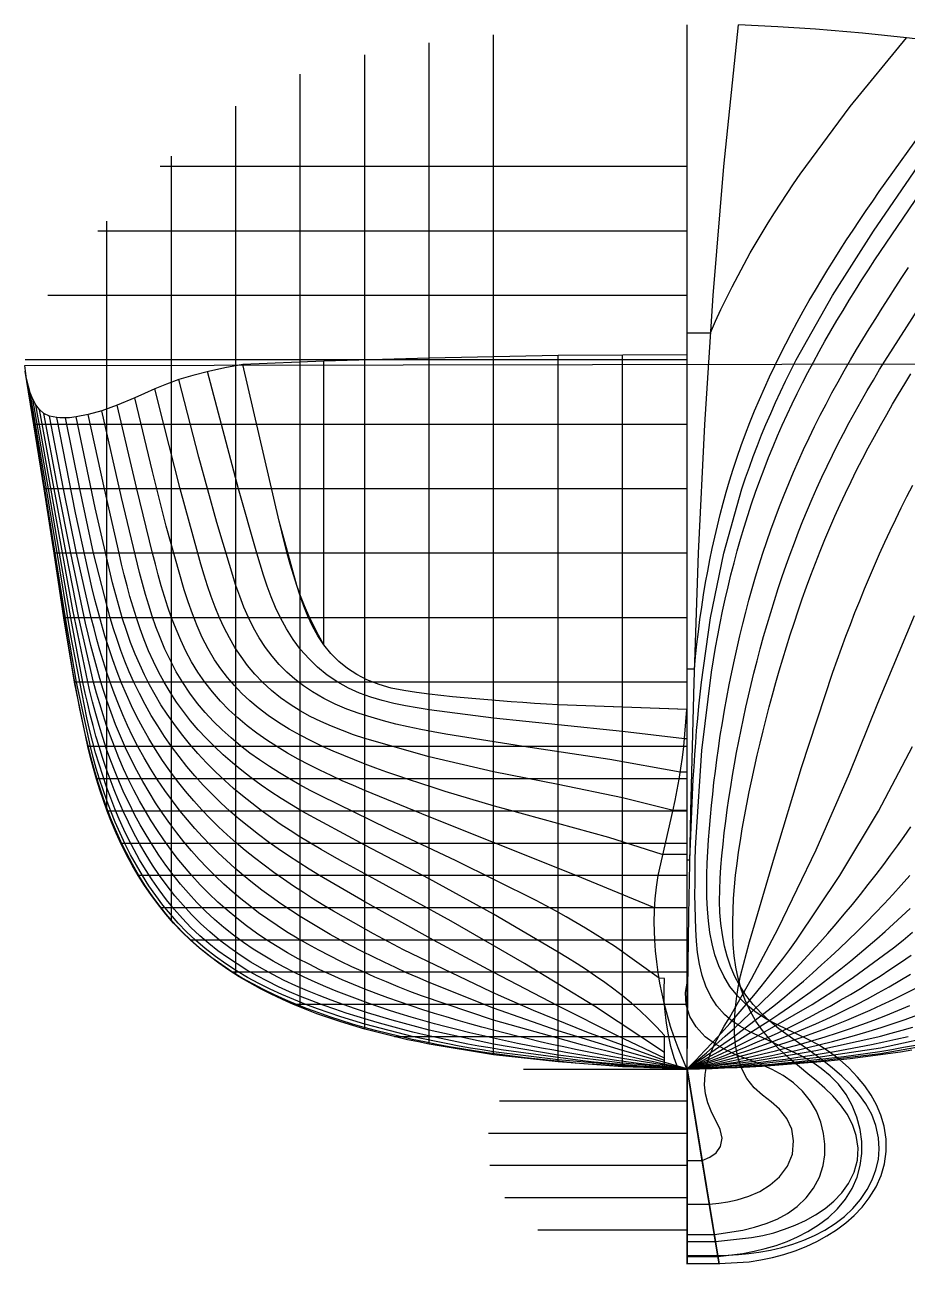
# Model space of a CAD drawing. Header units: metres. Extents: x -10274 to 10275, y -3030 to 16200.
# Drawn here: x -10274 to 3416, y -3030 to 16200 of the extents above; entities that cross this region are included whole.
import ezdxf

# ---------------------------------------------------------------- set-up
doc = ezdxf.new("R2010")
doc.units = ezdxf.units.M

msp = doc.modelspace()

# ---------------------------------------------------------------- linework, layer by layer
at = {"layer": 'HB'}
for points in [[(0, 2385), (0, 16200)], [(30, 2385), (60, 4000), (110, 6000), (179, 8000), (278, 10000), (404, 12000), (570, 14000), (800, 16200)], [(3722.1001, 15960.2002), (3406, 16000), (2722, 16071.9004), (1991, 16131.7002), (1407.2, 16169.2002), (800, 16200)], [(-3000, 220.4), (-3000, 16044.7998)], [(363.9, 11420), (443.9, 11601.2002), (526.6, 11781), (612.1, 11959.5), (700.2, 12136.7002), (791.1, 12312.5), (884.7, 12486.9004), (981, 12660), (1071.5, 12817.0996), (1164, 12973), (1258.4, 13127.5996), (1354.8, 13281), (1452.9, 13433.2998), (1552.7, 13584.5), (1654.1, 13734.7002), (1757, 13884), (2533, 14932), (3406, 16000)], [(-4000, 384.1), (-4000, 15921)], [(-5000, 618.9), (-5000, 15734.9004)], [(-6000, 957.3), (-6000, 15433.5)], [(-7000, 1462), (-7000, 14937.4004)], [(116.1, 6208.5), (133.7, 6400.2998), (153.6, 6591.8999), (175.9, 6783.1001), (200.6, 6974), (227.7, 7164.7002), (257.2, 7355), (289, 7545), (321, 7722.6001), (355.1, 7899.7002), (391.4, 8076.2998), (430, 8252.4004), (471, 8427.9004), (514.4, 8602.7998), (560.3, 8777.2002), (608.8, 8950.9004), (660, 9124), (717.5, 9307.5996), (778, 9490), (841.4, 9671.4004), (907.6, 9851.5996), (976.7, 10030.7998), (1048.5, 10208.9004), (1123, 10385.9004), (1200.2, 10562), (1280, 10737), (1361.7, 10909.5), (1445.6, 11080.7998), (1531.8, 11250.9004), (1620.1, 11419.9004), (1710.5, 11587.7998), (1802.9, 11754.5), (1897.1, 11920.2998), (1993.2, 12085.0996), (2091, 12249), (2185.3999, 12403.7998), (2281.2, 12557.7998), (2378.2, 12710.9004), (2476.5, 12863.2998), (2575.8, 13014.9004), (2676.2, 13165.7998), (2777.6001, 13316.0996), (2879.8999, 13465.7998), (2983, 13615), (3762, 14702)], [(-8000, 2302.2), (-8000, 14163.7002)], [(480.2, -2910), (865, -2863), (1041.1, -2829.3999), (1214.5, -2787.8), (1384.9, -2737.2), (1551.9, -2676.7), (1715.4, -2605.6001), (1875, -2523), (2041.9, -2419.6001), (2195.8, -2302.8), (2334.7, -2170.8), (2456.7, -2021.5), (2560, -1853), (2637, -1677.1), (2687, -1497.5), (2710.8999, -1314.4), (2709.6001, -1127.8), (2684, -938), (2634.6001, -746.6), (2562.5, -566.1), (2467.2, -396.8), (2348, -239), (2221.6001, -108.9), (2083.3999, 5.8), (1935.2, 107.7), (1779, 199), (1107, 514), (965.8, 581.8), (829, 656.6), (699.2, 742.6), (579, 844), (461.4, 977.4), (367.3, 1124.1), (293.6, 1282.2), (237, 1450), (194.3, 1626.7), (165, 1804.9), (146.3, 1984.5), (135.2, 2164.8999), (129, 2346), (125.4, 2524.8999), (123.6, 2703.8), (123.7, 2882.7), (125.5, 3061.5), (128.8, 3240.3999), (133.7, 3419.2), (140, 3598), (230, 4942), (381, 6157), (411.4, 6346.8999), (443.7, 6536.5), (478, 6725.6001), (514.3, 6914.2998), (552.8, 7102.5), (593.4, 7290.3999), (636.3, 7477.7002), (681.5, 7664.6001), (729, 7851), (778.7, 8035.8999), (830.7, 8220), (885.2, 8403.4004), (942.1, 8585.9004), (1001.6, 8767.5996), (1063.5, 8948.5), (1128, 9128.5), (1195.2, 9307.7002), (1265, 9486), (1333.8, 9654.5), (1404.8, 9821.9004), (1478.1, 9988.2002), (1553.5, 10153.5996), (1631, 10318), (1710.5, 10481.2998), (1792.1, 10643.7998), (1875.6, 10805.2998), (1961, 10966), (2049.7, 11128.5), (2140.2, 11290.0996), (2232.2, 11450.5996), (2325.8, 11610.2002), (2420.8, 11769), (2517.2, 11927), (2614.8, 12084.2002), (2713.5, 12240.7998), (2813.3, 12396.7002), (2914, 12552), (3981, 14119)], [(0, 14000), (-8173.7002, 14000)], [(44.8, 3242.6001), (97.2, 4500), (108.6, 4687.8999), (120.9, 4875.6001), (134.4, 5063.2998), (149.1, 5250.8999), (165.1, 5438.2998), (182.5, 5625.7002), (201.4, 5812.8999), (221.9, 6000), (363.5, 7000), (570.3, 8000), (851.9, 9000), (908.2, 9168.9004), (966.8, 9336.9004), (1027.9, 9503.9004), (1091.3, 9670.2002), (1157, 9835.5), (1225, 10000), (1297.7, 10169.2998), (1372.8, 10337.5), (1450, 10504.5996), (1529.5, 10670.7002), (1611.1, 10835.7998), (1694.7, 11000), (2256, 12000), (2893, 13000), (3582, 14000)], [(-9000, 4018), (-9000, 13153.7998)], [(0, 13000), (-9141.9004, 13000)], [(0, 11420), (363.9, 11420), (443.9, 11601.2002), (526.6, 11781), (612.1, 11959.5), (700.2, 12136.7002), (791.1, 12312.5), (884.7, 12486.9004)], [(498.5, -3021.1001), (963, -2992), (1145.4, -2964), (1324.9, -2926.7), (1501.5, -2879.6001), (1675.1, -2822.5), (1845.7, -2755.1001), (2013, -2677), (2171.1001, -2591.1001), (2321.3, -2495.8), (2462.8, -2390), (2594.8, -2272.8), (2716.5, -2143.1001), (2827, -2000), (2932.2, -1828.7), (3012.1001, -1652.1), (3065.5, -1470.1), (3091.5, -1282.3), (3089, -1088.7), (3057, -889), (3007.1001, -719.3), (2939.6001, -559.1), (2856, -407.6), (2758, -263.8), (2647, -127), (2510.3, 17), (2363.3999, 148.4), (2205.8999, 267.1), (2038, 373), (1879.4, 457.4), (1717.3, 534.7), (1554, 609.8), (1392.1, 687.6), (1234, 773), (1071.9, 877.5), (922.2, 995.9), (786.5, 1129.9), (666, 1281), (569.5, 1437.3), (492.6, 1600), (432.9, 1768.3), (387.9, 1941.5), (355.1, 2118.6001), (332, 2299), (316.8, 2478.2), (308.1, 2657.3), (305, 2836.5), (306.9, 3015.6001), (312.9, 3194.7), (322.2, 3373.8999), (334, 3553), (347.5, 3731.1001), (362.6, 3909), (379.4, 4086.8), (397.8, 4264.3999), (417.7, 4441.7998), (439.3, 4619), (462.4, 4796.1001), (487, 4973), (516.4, 5170.6001), (547.7, 5367.8999), (580.9, 5564.8999), (616.1, 5761.3999), (653.4, 5957.7002), (692.7, 6153.5), (734, 6349), (775.3, 6534.6001), (818.5, 6719.7002), (863.6, 6904.2998), (910.7, 7088.2998), (959.9, 7271.7998), (1011.2, 7454.7002), (1064.6, 7637.1001), (1120.2, 7818.7998), (1178, 8000), (1238.8, 8182.7002), (1302, 8364.5996), (1367.4, 8545.5), (1435.1, 8725.5996), (1505.1, 8904.7002), (1577.5, 9082.9004), (1652.3, 9260.2002), (1729.4, 9436.5996), (1809, 9612), (1892.4, 9789.4004), (1978.1, 9965.7002), (2066, 10140.7002), (2156, 10314.5996), (2248.1001, 10487.5), (2342.2, 10659.2998), (2438.2, 10830.0996), (2536, 11000), (2631.6001, 11162.2998), (2728.6001, 11323.7998), (2826.8999, 11484.4004), (2926.5, 11644.2998), (3027.1001, 11803.5), (3128.6001, 11962.0996), (3231.1001, 12120.2002), (3334.2, 12277.7998), (3438, 12435)], [(477.8, -2895), (637.8, -2891), (797.4, -2881), (956.4, -2865), (1115, -2843), (1294, -2810.6001), (1470.1, -2769.7), (1643, -2719.3), (1812.4, -2658.2), (1977.8, -2585.3999), (2139, -2500), (2295.8, -2400.3), (2441, -2288.3999), (2573.5, -2163.3), (2692.2, -2023.9), (2796, -1869), (2873.8, -1718.4), (2931.5, -1563.3), (2967.8, -1403.6), (2981.3, -1238.9), (2971, -1069), (2930.8999, -880.1), (2864.3999, -705.1), (2774.8, -542.2), (2665.2, -389.7), (2539, -246), (2400.3, -110.7), (2253.8999, 15.3), (2101.5, 134.2), (1945, 248), (1425, 622), (1283.5, 740.2), (1150.2, 865.8), (1026.6, 1000.1), (914, 1144.4), (814, 1300), (738.4, 1444.8), (675.2, 1594.3), (623.4, 1748.2), (582, 1906), (547.9, 2080.2), (524.6, 2254.6001), (510.8, 2429.3999), (505.2, 2604.3999), (506.7, 2779.5), (514, 2954.8999), (525.8, 3130.3999), (541, 3306), (558.8, 3484.8999), (578.7, 3663.6001), (600.5, 3841.8999), (624.3, 4020), (649.9, 4197.8999), (677.3, 4375.5), (706.3, 4552.7998), (737, 4730), (769.3, 4907.3999), (803.1, 5084.5), (838.5, 5261.2002), (875.3, 5437.6001), (913.7, 5613.7002), (953.6, 5789.3999), (995, 5964.8999), (1038, 6140), (1086.3, 6329.6001), (1136.5, 6518.6001), (1188.4, 6707.1001), (1242.3, 6895.1001), (1298.2, 7082.5), (1356.1, 7269.2998), (1416, 7455.3999), (1478, 7641), (1538.3, 7815), (1600.6, 7988.2998), (1664.7, 8160.7998), (1730.8, 8332.5996), (1798.9, 8503.5), (1869.1, 8673.5996), (1941.3, 8842.9004), (2015.6, 9011.4004), (2092, 9179), (2173, 9350.7998), (2256.1001, 9521.5), (2341.3, 9691), (2428.3999, 9859.5996), (2517.5, 10027.0996), (2608.3, 10193.5996), (2700.8, 10359.2998), (2795, 10524), (2890.8, 10687.9004), (2988, 10851), (3918, 12306)], [(0, 12000), (-9917.5, 12000)], [(0, 11000), (-10268.2998, 11000)], [(0, 11080), (-2000, 11067), (-4000, 11030), (-5635, 10980.4004), (-6890, 10930)], [(-5635, 6580), (-5635, 10980)], [(-4001, 5814), (-4001, 11031)], [(-2001, 5650), (-2001, 11067)], [(-2000, 107.5), (-2000, 11067)], [(-1000, 34.4), (-1000, 11076.4004)], [(0, 0), (0, 11080)], [(0, 5575), (0, 11080)], [(-9675.7998, 10099.4004), (-9729.2998, 10100.7998), (-9779, 10105), (-9891.5996, 10129), (-9980, 10171), (-10048, 10229.7998), (-10102, 10304), (-10148.0996, 10391.7002), (-10188, 10490), (-10249, 10709), (-10273.5996, 10914.9004), (10275, 10950)], [(0, 0), (-1000, 34.4), (-2000, 107.5), (-3000, 220.4), (-4000, 384.1), (-4167.8999, 417.9), (-4335.3999, 453.6), (-4502.3999, 491.5), (-4668.7998, 531.6), (-4834.7002, 574), (-5000, 618.9), (-5187.1001, 673), (-5372.8999, 730.6), (-5557.5, 791.8), (-5740.7998, 857), (-5922.6001, 926.3), (-6102.8999, 1000), (-6277.6001, 1076.6), (-6449.7002, 1157.5), (-6618.8999, 1243.1), (-6784.8999, 1333.6), (-6947.7002, 1429.5), (-7106.8999, 1531), (-7262.2998, 1638.5), (-7413.8999, 1752.3), (-7561.2998, 1872.7), (-7704.3999, 2000), (-7837.3999, 2128.8), (-7964.2998, 2262.5), (-8085.2998, 2400.8999), (-8200.5996, 2544), (-8310.2998, 2691.6001), (-8414.5, 2843.6001), (-8513.4004, 3000), (-8606.9004, 3160.2), (-8694.5996, 3323.1001), (-8776.7998, 3488.7), (-8853.7998, 3656.8), (-8925.9004, 3827.3), (-8993.2998, 4000), (-9052.5, 4164), (-9107.9004, 4329.2002), (-9159.5996, 4495.3999), (-9208, 4662.7002), (-9253.2998, 4830.8999), (-9295.7998, 5000), (-9501.5996, 6000), (-9666.7998, 7000), (-9820, 8000), (-9975.5996, 9000), (-10266.7002, 10827)], [(-6890, 10930), (-7167.8999, 10879.0996), (-7426, 10822.7998), (-7664.3999, 10761.0996), (-7883, 10694), (-8077.2998, 10623.9004), (-8255, 10551.5996), (-8418.2002, 10480.2998), (-8569, 10413), (-8840.0996, 10298.7998), (-9078, 10212), (-9289, 10151.5996), (-9476, 10115), (-9580.5, 10103.2002), (-9629.2998, 10100.2998), (-9675.7998, 10099.4004)], [(-36.9, 5121.3999), (-1000, 5232.7002), (-2000, 5336.6001), (-3000, 5443), (-4000, 5572.3999), (-4184.6001, 5601), (-4368.1001, 5633), (-4550, 5670.2998), (-4729.7998, 5714.6001), (-4906.8999, 5767.8999), (-5080.7998, 5832), (-5250.7998, 5908.7998), (-5416.3999, 6000), (-5580.5, 6110), (-5731.2002, 6232.1001), (-5869.1001, 6365.5), (-5995, 6509.6001), (-6109.5, 6663.7998), (-6213.3999, 6827.5), (-6307.3999, 7000), (-6383.7002, 7161.2002), (-6452.2002, 7325.2002), (-6514.2002, 7491.6001), (-6571.2002, 7659.8999), (-6624.5, 7829.5), (-6675.3999, 8000), (-6955.7998, 9000), (-7224, 10000), (-7437.2998, 10820.0996)], [(-5635, 6580), (-5716.6001, 6727.8999), (-5793.2998, 6877.8999), (-5865.2002, 7030.2002), (-5932.2998, 7184.6001), (-5994.6001, 7341.2002), (-6052, 7500), (-6105.7998, 7664.3999), (-6155.1001, 7830), (-6200.7998, 7996.6001), (-6243.7998, 8164), (-6284.8999, 8331.9004), (-6325, 8500), (-6560, 9500), (-6890, 10930)], [(0, 5575), (-2000, 5650), (-2182.2, 5660.3999), (-2364.3, 5671.5), (-2546.3999, 5683.2998), (-2728.3999, 5696), (-2910.3, 5709.6001), (-3092.2, 5724.1001), (-3273.8999, 5739.7002), (-3455.6001, 5756.3999), (-3637.2, 5774.2998), (-3818.6001, 5793.5), (-4000, 5814), (-4197.6001, 5838.7002), (-4393.7998, 5869.2002), (-4587.7998, 5909.7002), (-4778.5, 5964.2002), (-4965, 6037), (-5121.7998, 6117.5), (-5267.1001, 6212.1001), (-5401.1001, 6320.7002), (-5523.7998, 6443.2998), (-5635, 6580), (-5729.7002, 6721.8999), (-5811.3999, 6869.7002), (-5882.2998, 7022.3999), (-5944.6001, 7179), (-6000.5, 7338.5), (-6052, 7500), (-6325, 8500), (-6560, 9500), (-6890, 10930)], [(441.9, -2676.8999), (1000, -2618), (1174.6, -2583.5), (1346.2, -2540.7), (1514.4, -2488.5), (1678.9, -2425.7), (1839.2, -2351.2), (1995, -2264), (2143.2, -2164.2), (2279, -2051.3), (2400, -1923), (2504, -1777), (2591.5, -1600.6), (2642, -1418.1), (2654, -1229.4), (2626, -1034), (2568, -860.9), (2485.3, -702.5), (2381.8999, -556.4), (2262, -420), (2138.5, -299.3), (2009.3, -185.3), (1876.6, -75.1), (1743, 34), (1589.5, 163.1), (1441.2, 297.4), (1301, 440), (1172, 594), (1068.3, 743.4), (978.9, 900.2), (903.3, 1064.2), (841, 1235), (793, 1406.4), (757.4, 1579.3), (732.6, 1753.7), (717.3, 1929.2), (709.9, 2105.7), (709, 2283), (713.5, 2464.3999), (722.8, 2645.3999), (736.6, 2825.8999), (754.4, 3005.8999), (775.7, 3185.7), (800.2, 3365), (827.5, 3544.1001), (857, 3723), (890.9, 3914.6001), (926.8, 4105.7998), (964.6, 4296.6001), (1004.3, 4487), (1045.8, 4677), (1089, 4866.7002), (1133.7, 5056), (1180, 5245), (1227.4, 5432.6001), (1276.2, 5619.7998), (1326.4, 5806.6001), (1378.1, 5992.8999), (1431.3, 6178.7998), (1486.1, 6364.2998), (1542.4, 6549.2998), (1600.4, 6733.8999), (1660, 6918), (1722.6, 7105.2998), (1786.9, 7292), (1853.1, 7478), (1921.3, 7663.2002), (1991.5, 7847.6001), (2063.8, 8031.2002), (2138.2, 8214), (2215, 8396), (2294, 8577), (2375.1001, 8756.4004), (2458.3999, 8934.7002), (2543.8999, 9111.9004), (2631.5, 9288), (2721, 9463.0996), (2812.5, 9637.2002), (2905.8999, 9810.4004), (3001.1001, 9982.5996), (3098, 10154), (3189.7, 10312.7002), (3282.6001, 10470.5996), (3376.8, 10627.7998), (3472, 10784.2998)], [(0, 0), (-191.8, 4.4), (-383.5, 10.3), (-575.1, 17.6), (-766.6, 26.4), (-958, 36.7), (-1149.4, 48.4), (-1340.6, 61.5), (-1531.8, 75.9), (-1723, 91.8), (-1914, 109), (-2112.8999, 128.4), (-2311.6001, 149.3), (-2510.1001, 171.8), (-2708.5, 196), (-2906.5, 222.1), (-3104.3999, 250), (-3302, 280), (-3494.8999, 311.3), (-3687.5, 344.7), (-3879.5, 380.3), (-4071.1001, 418.3), (-4262.1001, 458.7), (-4452.7002, 501.7), (-4642.6001, 547.4), (-4832, 596), (-5010.2002, 644.6), (-5187.5, 695.9), (-5363.7998, 750.2), (-5539, 807.5), (-5713.1001, 868.2), (-5886, 932.4), (-6057.7002, 1000.3), (-6228, 1072), (-6400.3999, 1149.4), (-6570.2002, 1231.3), (-6737.2998, 1318), (-6901.2998, 1410.2), (-7061.8999, 1508.2), (-7218.8999, 1612.7), (-7372, 1724), (-7520.2002, 1842.1), (-7662.3999, 1966), (-7798.6001, 2095.7), (-7928.8999, 2231.1001), (-8053.6001, 2372), (-8172.5, 2518.3), (-8286, 2670), (-8399.2002, 2834.7), (-8505.2998, 3003.3999), (-8604.9004, 3175.7), (-8698.0996, 3351.5), (-8785.4004, 3530.7), (-8867, 3713), (-8941.5, 3893.7), (-9010.7998, 4076.1001), (-9075.2002, 4260.1001), (-9135.2002, 4445.7002), (-9191, 4632.7002), (-9243, 4821), (-9291.9004, 5012.1001), (-9337.4004, 5204), (-9380, 5396.3999), (-9420, 5589.3999), (-9457.7002, 5782.8999), (-9493.5996, 5976.7998), (-9528, 6171), (-9725, 7396), (-9939, 8780), (-10249, 10709)], [(0, 0), (-1000, 50.6), (-2000, 138.8), (-3000, 266.6), (-3178.6001, 294.4), (-3356.8999, 324), (-3534.8999, 355.3), (-3712.5, 388.5), (-3889.8, 423.6), (-4066.7, 460.7), (-4243.2002, 500), (-5000, 695.2), (-5184.7998, 749.9), (-5368.7002, 807.5), (-5551.5, 868.3), (-5733.2002, 932.3), (-5913.7002, 1000), (-6100, 1074.5), (-6283.7002, 1153.3), (-6464.7002, 1236.9), (-6642.5, 1325.9), (-6816.8999, 1420.7), (-6987.6001, 1521.8), (-7154.3999, 1629.8), (-7316.7998, 1745.2), (-7474.6001, 1868.4), (-7627.6001, 2000), (-7763, 2128), (-7891.8999, 2261.2), (-8014.6001, 2399.6001), (-8131.2998, 2542.8), (-8242.2998, 2690.8), (-8347.7998, 2843.2), (-8448.0996, 3000), (-8542.9004, 3160.3), (-8632.0996, 3323.3), (-8716.0996, 3488.8999), (-8795.0996, 3657), (-8869.2998, 3827.3999), (-8939, 4000), (-9000.5996, 4163.8999), (-9058.5, 4329), (-9112.7998, 4495.2002), (-9163.7998, 4662.5), (-9211.7002, 4830.7998), (-9256.7002, 5000), (-9472.5, 6000), (-9641.4004, 7000), (-9800.2998, 8000), (-9960.5996, 9000), (-10222.2002, 10596.2998)], [(-103.9, 4602), (-1198, 4799), (-2537, 5000), (-3741, 5193), (-3935.8, 5228.6001), (-4130.2002, 5266.2998), (-4323.7998, 5307), (-4516.6001, 5351.5), (-4708.3999, 5400.6001), (-4899, 5455), (-5088.7998, 5515.8999), (-5275.2998, 5584.2002), (-5458, 5661.5), (-5636.1001, 5749.2002), (-5809, 5849), (-5949.7998, 5943.2998), (-6083.2002, 6045.6001), (-6208.8999, 6156), (-6326.7998, 6274.6001), (-6436.8999, 6401.6001), (-6539, 6537), (-6637.1001, 6687.5), (-6724.7002, 6843), (-6803.3999, 7002.7998), (-6874.5, 7166.2002), (-6939.6001, 7332.5), (-7000, 7501), (-7296, 8479), (-7573, 9493), (-7883, 10694)], [(0, 0), (-180.2, 9), (-360.2, 19.3), (-540.2, 30.9), (-720.1, 43.7), (-899.8, 57.7), (-1079.5, 73), (-1259.1, 89.5), (-1438.6, 107.1), (-1618, 126), (-2884, 296), (-3055.8, 324.6), (-3227.3, 354.7), (-3398.5, 386.4), (-3569.3999, 419.7), (-3740, 454.6), (-3910.2, 491.4), (-4080, 530), (-4254.2002, 571.7), (-4427.7998, 615.4), (-4600.7998, 661.3), (-4773.2998, 709.2), (-4945.1001, 759.3), (-5116.3999, 811.5), (-5287, 866), (-5465.8999, 925.8), (-5643.6001, 988.4), (-5820, 1054.3), (-5994.8999, 1123.9), (-6168.2002, 1197.6), (-6339.6001, 1275.8), (-6509, 1359), (-6669.3999, 1443.9), (-6826.5, 1533.5), (-6980.2002, 1628.3), (-7130.2002, 1728.5), (-7276.2998, 1834.5), (-7418.2998, 1946.5), (-7556, 2065), (-7695.8999, 2196.6001), (-7829, 2333.8), (-7955.6001, 2476.3), (-8076.1001, 2623.8999), (-8190.6001, 2776.3999), (-8299.5, 2933.5), (-8403, 3095), (-8493.2002, 3246.5), (-8578.5996, 3400.3), (-8659.4004, 3556.3999), (-8735.9004, 3714.6001), (-8808.2002, 3874.8), (-8876.5, 4037), (-8941, 4201), (-9005.0996, 4375.6001), (-9065.2002, 4551.3999), (-9121.5, 4728.2998), (-9174.2002, 4906.2998), (-9223.5996, 5085.2002), (-9269.7998, 5265.2002), (-9313, 5446), (-9562, 6748), (-9778, 8042), (-9973, 9210), (-10188, 10490)], [(0, 0), (-1000, 87.6), (-2000, 213.9), (-3000, 382.1), (-4000, 602.2), (-4192.6001, 651.5), (-4384.5, 703), (-4575.6001, 757), (-4766.1001, 813.5), (-4955.7002, 872.5), (-5144.5, 934.3), (-5332.5, 999), (-5519.2998, 1066.6), (-5704.5, 1137.4), (-5887.7002, 1211.9), (-6068.7002, 1290.7), (-6247.2998, 1374.1), (-6423.2002, 1462.7), (-6596.1001, 1556.9), (-6765.7998, 1657.3), (-6932.1001, 1764.3), (-7094.7002, 1878.3), (-7253.3999, 2000), (-7404, 2126.3), (-7548.3999, 2258.3), (-7686.7002, 2396), (-7819.2002, 2539.1001), (-7945.8999, 2687.6001), (-8067, 2841.3), (-8182.7002, 3000), (-8290.2002, 3159.1001), (-8392, 3321.5), (-8488.4004, 3486.8999), (-8579.5996, 3655.2), (-8665.9004, 3826.3), (-8747.5996, 4000), (-8819.4004, 4163.1001), (-8887.2998, 4327.7002), (-8951.2998, 4493.7998), (-9011.7002, 4661.2002), (-9068.4004, 4829.8999), (-9121.7002, 5000), (-9169.9004, 5165), (-9215.0996, 5330.7998), (-9257.5996, 5497.2002), (-9297.5996, 5664.2998), (-9335.4004, 5831.8999), (-9371.4004, 6000), (-9558.7002, 7000), (-9733.0996, 8000), (-9906.5, 9000), (-10148.0996, 10391.7002)], [(-384.6, 3327), (-1213, 3590), (-2794, 4025), (-2985.8999, 4078.8999), (-3177.5, 4134), (-3368.7, 4190.2998), (-3559.5, 4247.7002), (-3750, 4306.2998), (-3940, 4366.2998), (-4129.7002, 4427.5), (-4319, 4490), (-4488.3999, 4547.2998), (-4657.2998, 4606), (-4825.6001, 4666.2998), (-4993.1001, 4728.7002), (-5159.7002, 4793.2998), (-5325.2998, 4860.5), (-5489.7002, 4930.7002), (-5653, 5004), (-5829.2002, 5088), (-6002.6001, 5176.8999), (-6172.3999, 5271.6001), (-6338.2002, 5373.2002), (-6499.2002, 5482.7002), (-6655, 5601), (-6784, 5710.2998), (-6906.5, 5825.6001), (-7022.2002, 5946.7998), (-7131.2002, 6074.2002), (-7233.2002, 6207.8999), (-7328, 6348), (-7429.3999, 6519.2998), (-7519.8999, 6695.2998), (-7601.1001, 6875.5), (-7674.2998, 7059), (-7741.1001, 7245.5), (-7803, 7434), (-8078, 8421), (-8290, 9268), (-8569, 10413)], [(-217.3, 4011.8), (-1000, 4206.1001), (-2000, 4413), (-3000, 4610.1001), (-4000, 4840.2998), (-5000, 5125.7002), (-5174, 5185.1001), (-5345.8999, 5248.2998), (-5515.2002, 5316.2998), (-5681.2998, 5389.8999), (-5843.8999, 5470.1001), (-6002.3999, 5557.7002), (-6156.2002, 5653.5), (-6305.1001, 5758.6001), (-6448.2998, 5873.7998), (-6585.5, 6000), (-6705.7002, 6126.2998), (-6816.7998, 6258.6001), (-6919.2998, 6396.7002), (-7013.6001, 6540.2998), (-7100.3999, 6688.8999), (-7180, 6842.2002), (-7253.1001, 7000), (-7320.5, 7162.7998), (-7382, 7327.7002), (-7438.7002, 7494.2002), (-7491.3999, 7662), (-7541.5, 7830.7002), (-7589.7998, 8000), (-7861.3999, 9000), (-8118.6001, 10000), (-8255.2998, 10551.5)], [(0, 0), (-189, 19.4), (-377.8, 40.3), (-566.4, 62.5), (-754.9, 86.1), (-943.2, 111), (-1131.3, 137.3), (-1319.2, 165), (-1507, 194), (-1694.6, 224.3), (-1881.9, 256), (-2068.8999, 289.1), (-2255.7, 323.5), (-2442.2, 359.4), (-2628.3999, 396.8), (-2814.3, 435.6), (-3000, 476), (-3184.3999, 517.7), (-3368.3, 561), (-3551.8, 606.1), (-3734.8999, 652.9), (-3917.3999, 701.6), (-4099.5, 752.3), (-4281, 805), (-4449.1001, 855.9), (-4616.3999, 908.7), (-4783.1001, 963.6), (-4949, 1020.7), (-5114.1001, 1080), (-5278.2998, 1141.8), (-5441.6001, 1206.1), (-5604, 1273), (-5771.2998, 1345.4), (-5937, 1421), (-6100.7002, 1500.1), (-6262.2002, 1583.3), (-6421.5, 1670.7), (-6578.1001, 1762.9), (-6732.1001, 1860.2), (-6883, 1963), (-7037.1001, 2076.5), (-7186.2998, 2195.3999), (-7330.7002, 2319.7), (-7470.2998, 2449.3999), (-7605, 2584.5), (-7735, 2725), (-7857, 2866.8999), (-7973.7002, 3012.7), (-8085.3999, 3162.1001), (-8192.2002, 3315.1001), (-8294.2998, 3471.3999), (-8392, 3631), (-8482.9004, 3789.1001), (-8569.5, 3949.2), (-8651.7002, 4111.3999), (-8729.7002, 4275.6001), (-8803.5, 4441.7998), (-8873.2998, 4610), (-8939, 4780), (-9003.9004, 4960.7998), (-9064.4004, 5142.7998), (-9121, 5326), (-9173.9004, 5510.3999), (-9223.5, 5695.7002), (-9270, 5882), (-9526, 7125), (-9781, 8521), (-10102, 10304)], [(0, 0), (-1000, 160.3), (-1183.2, 193.9), (-1366.2, 228.8), (-1548.9, 264.9), (-1731.2, 302.3), (-1913.4, 340.9), (-2095.2, 380.9), (-2276.7, 422.1), (-2458, 464.7), (-2638.8999, 508.6), (-2819.6001, 553.8), (-3000, 600.3), (-3184.7, 649.4), (-3368.8999, 700), (-3552.7, 752.1), (-3735.8, 806), (-3918.3999, 861.7), (-4100.3999, 919.3), (-4281.7998, 978.9), (-4462.5, 1040.6), (-4642.3999, 1104.6), (-4821.6001, 1170.9), (-5000, 1239.8), (-5175.7002, 1310.4), (-5350, 1383.7), (-5522.7998, 1460.1), (-5694, 1539.8), (-5863.2998, 1623.2), (-6030.5, 1710.6), (-6195.7002, 1802.3), (-6358.5, 1898.6), (-6518.7998, 2000), (-6678.7002, 2108.2), (-6834.5, 2221.1001), (-6986.2002, 2338.8), (-7133.8999, 2461.3), (-7277.2998, 2588.6001), (-7416.6001, 2720.8), (-7551.6001, 2857.8999), (-7682.3999, 3000), (-7797.7998, 3133.8), (-7908.7998, 3270.8), (-8015.6001, 3410.8), (-8118.2002, 3553.8), (-8216.9004, 3699.7), (-8311.5, 3848.5), (-8402.4004, 4000), (-8493.5, 4161.3999), (-8580.0996, 4325), (-8662.2998, 4490.7002), (-8740.2998, 4658.5), (-8814, 4828.2002), (-8883.5996, 5000), (-8945.7002, 5164), (-9004.0996, 5329.1001), (-9059.0996, 5495.3999), (-9110.9004, 5662.6001), (-9159.7002, 5830.8999), (-9205.7998, 6000), (-9433.7998, 7000), (-9630, 8000), (-9819.4004, 9000), (-10048, 10229.7998)], [(-434.6, 1409.6), (-1127, 1904), (-1274.4, 1999.6), (-1423.2, 2092.8999), (-1573.1, 2184.2), (-1724.3, 2273.3999), (-1876.5, 2360.8), (-2029.7, 2446.5), (-2183.8999, 2530.5), (-2339, 2613), (-3594, 3232), (-4637, 3724), (-5683, 4235), (-5845.2998, 4320.8999), (-6006.2998, 4409.1001), (-6165.5, 4500), (-6322.7998, 4594.2998), (-6477.7998, 4692.2002), (-6630.2998, 4794.2998), (-6780, 4901), (-6929.5, 5015.2002), (-7074.2998, 5134.3999), (-7213.7998, 5259.2002), (-7347.5, 5390.1001), (-7475.1001, 5527.5), (-7596, 5672), (-7714.2002, 5830.1001), (-7823, 5993.6001), (-7923, 6162), (-8014.7998, 6335.1001), (-8098.8999, 6512.6001), (-8176, 6694), (-8239.2998, 6858.7998), (-8297.5996, 7025.2002), (-8351.5996, 7192.8999), (-8402.0996, 7361.7002), (-8449.7002, 7531.5), (-8495, 7702), (-8772, 8864), (-9078, 10212)], [(-502.4, 2500.3), (-1720.2, 3000), (-3000, 3514), (-4000, 3910.5), (-5000, 4319.7002), (-5175, 4395.1001), (-5349.2002, 4472.1001), (-5522.2998, 4551.3999), (-5693.8999, 4633.3999), (-5864, 4718.7002), (-6032.1001, 4807.8999), (-6198, 4901.5), (-6361.3999, 5000), (-6520.8999, 5103.2002), (-6675.7002, 5211.5), (-6825.5, 5325.5), (-6969.7998, 5445.7002), (-7107.8999, 5572.7002), (-7239.5, 5707), (-7364.1001, 5849.2998), (-7481.1001, 6000), (-7587.7002, 6155.8999), (-7684.8999, 6316.7002), (-7773.2998, 6481.8999), (-7854, 6651.2002), (-7927.7002, 6824), (-7995.2002, 7000), (-8052.7002, 7164.2998), (-8106, 7329.7002), (-8155.8999, 7496.2998), (-8203, 7663.6001), (-8247.9004, 7831.6001), (-8291.2998, 8000), (-8534.7998, 9000), (-8840.2002, 10298.7002)], [(0, 10000), (-10134, 10000)], [(0, 0), (-180.5, 36.5), (-360.8, 74.1), (-540.8, 112.8), (-720.6, 152.5), (-900.2, 193.3), (-1079.5, 235.2), (-1258.6, 278.1), (-1437.4, 322), (-1616, 367), (-3000, 755), (-4119, 1133), (-4301.5, 1202.6), (-4483, 1274.5), (-4663.5, 1348.8), (-4843, 1425.4), (-5021.5, 1504.5), (-5199, 1586), (-5372.1001, 1668.5), (-5543.7998, 1753.8), (-5713.7998, 1842.1), (-5881.8999, 1933.8), (-6048.1001, 2029.3), (-6212, 2129), (-6359.2002, 2223.7), (-6503.7002, 2321.8), (-6645.5, 2423.5), (-6784.6001, 2528.8), (-6921, 2637.7), (-7054.3999, 2750.5), (-7185, 2867), (-7316.5, 2991.2), (-7444.1001, 3118.8), (-7567.8999, 3249.8), (-7687.8999, 3384.3), (-7804, 3522.2), (-7916.3999, 3663.3999), (-8025, 3808), (-8136.8999, 3966.2), (-8243.9004, 4127.3999), (-8346.0996, 4291.5), (-8443.5, 4458.5), (-8536.0996, 4628.2998), (-8624, 4801), (-8709, 4980.2002), (-8788.9004, 5161.5), (-8863.9004, 5344.7002), (-8934.2002, 5529.8999), (-9000, 5717), (-9055.4004, 5886.2998), (-9107.5, 6056.5), (-9156.5996, 6227.5), (-9203.0996, 6399.2998), (-9247.2998, 6571.7002), (-9289.5, 6744.6001), (-9330, 6918), (-9559, 8000), (-9766, 9041), (-9980, 10171)], [(0, 0), (-1000, 283.8), (-2000, 593), (-3000, 940.1), (-4000, 1339.9), (-4175.2998, 1415.9), (-4349.7998, 1493.4), (-4523.5, 1572.7), (-4696.2998, 1653.9), (-4868.1001, 1737.1), (-5038.8999, 1822.4), (-5208.6001, 1910), (-5377.2002, 2000), (-5535.7002, 2087.6001), (-5692.7998, 2177.6001), (-5848.2002, 2270), (-6001.8999, 2365), (-6153.7002, 2462.8999), (-6303.5, 2563.7), (-6451.2002, 2667.6001), (-6596.7002, 2774.8999), (-6739.8999, 2885.6001), (-6880.7002, 3000), (-7014.3999, 3114.1001), (-7144.8999, 3231.3), (-7272.2998, 3351.6001), (-7396.6001, 3475), (-7517.6001, 3601.5), (-7635.5, 3731.1001), (-7750.1001, 3863.8999), (-7861.3999, 4000), (-7983.6001, 4158.2002), (-8100.7002, 4319.7998), (-8212.7002, 4484.7002), (-8319.5, 4653), (-8421.0996, 4824.7998), (-8517.4004, 5000), (-8600.0996, 5162), (-8678.2002, 5326), (-8751.9004, 5491.8999), (-8821.5, 5659.6001), (-8887, 5829), (-8948.9004, 6000), (-9004.5996, 6164.7002), (-9057.2998, 6330.2002), (-9107.2002, 6496.7002), (-9154.5, 6663.7998), (-9199.5996, 6831.6001), (-9242.7002, 7000), (-9469.2002, 8000), (-9674.2998, 9000), (-9891.5996, 10129)], [(-350, 130), (-1553, 571), (-1719.8, 636.6), (-1886.2, 703.2), (-2052.3, 770.8), (-2217.8999, 839.3), (-2383.1001, 908.7), (-2547.8999, 979.1), (-2712.3999, 1050.4), (-2876.3999, 1122.7), (-3040, 1196), (-4397, 1850), (-4554.1001, 1931.5), (-4710.6001, 2014.2), (-4866.5, 2098), (-5021.6001, 2183), (-5176, 2269.5), (-5329.5, 2357.3999), (-5482.2002, 2446.8999), (-5634, 2538), (-5792.6001, 2635.8), (-5949.7998, 2735.6001), (-6105.3999, 2837.8), (-6259.2998, 2942.3999), (-6411.2998, 3049.8999), (-6561.2998, 3160.3), (-6709, 3274), (-6852.8999, 3390), (-6993.8999, 3509.2), (-7131.7998, 3631.6001), (-7266.5, 3757.5), (-7397.7998, 3886.8999), (-7525.7002, 4020), (-7650, 4157), (-7779.6001, 4308.7998), (-7904.1001, 4464.2998), (-8023.3999, 4623.6001), (-8137.5, 4786.6001), (-8246.4004, 4953.3999), (-8350, 5124), (-8444.5, 5291.2002), (-8533.7998, 5461), (-8618, 5633.1001), (-8697.2998, 5807.5), (-8771.9004, 5984.2002), (-8842, 6163), (-8909, 6347.2002), (-8971.5996, 6532.6001), (-9030.2002, 6719.2002), (-9085.4004, 6906.8999), (-9137.5, 7095.5), (-9186.9004, 7284.8999), (-9234, 7475), (-9487, 8626), (-9779, 10105)], [(-350, 166), (-1080.8, 513), (-2005, 976.4), (-3010, 1502.8), (-3932.3, 1998), (-5000, 2589.8999), (-5700.7998, 3000), (-5863.2998, 3100.2), (-6024.2998, 3202.3), (-6183.7002, 3306.7), (-6341.2002, 3413.8), (-6496.6001, 3523.8), (-6649.6001, 3637), (-6800, 3754), (-6947.6001, 3874.8), (-7092, 4000), (-7234.3999, 4130.8999), (-7372.3999, 4265.7002), (-7506, 4404.5), (-7635.1001, 4547.2998), (-7759.7998, 4694.1001), (-7880, 4845), (-7995.7002, 5000), (-8106.5, 5158.7998), (-8212, 5320.7998), (-8312.0996, 5485.7998), (-8406.7998, 5654.1001), (-8496.0996, 5825.3999), (-8580, 6000), (-8652.2002, 6162.7998), (-8719.7002, 6327.2998), (-8782.9004, 6493.3999), (-8842.0996, 6661), (-8897.7002, 6829.8999), (-8950, 7000), (-9205.5996, 8000), (-9419.9004, 9000), (-9639.9004, 10100)], [(-350, 255), (-1438, 973), (-2522, 1634), (-3658, 2291), (-4828, 2935), (-4998, 3026.8999), (-5167.7998, 3119), (-5337.2002, 3211.8999), (-5505.8999, 3306.1001), (-5673.7002, 3402), (-5840.1001, 3500.1001), (-6005, 3601), (-6158.8999, 3699.1001), (-6310.7002, 3800), (-6460.2002, 3903.8999), (-6607.3999, 4010.8999), (-6752.1001, 4121.2998), (-6894.2002, 4235.2002), (-7033.5, 4352.7002), (-7170, 4474), (-7314.6001, 4610.1001), (-7454.7002, 4750.2998), (-7589.8999, 4895), (-7720, 5044.1001), (-7844.7998, 5198.1001), (-7964, 5357), (-8065.1001, 5502.5), (-8160.8999, 5651), (-8251.2998, 5802.5), (-8336.5, 5956.7998), (-8416.4004, 6114), (-8491.2998, 6274.1001), (-8561, 6437), (-8631.4004, 6617.7002), (-8696, 6800.2998), (-8755.5996, 6984.5), (-8810.9004, 7170), (-8862.7998, 7356.5), (-8912, 7544), (-9181, 8706), (-9476, 10115)], [(-350, 520), (-471.9, 651.3), (-597.9, 778.3), (-727.9, 901.1), (-861.9, 1019.6), (-1000, 1133.8), (-1136.7, 1239.8), (-1276.1, 1341.9), (-1417.7, 1440.6), (-1561.4, 1536.4), (-1706.5, 1629.9), (-1852.9, 1721.7), (-2000, 1812.3), (-3000, 2402.3999), (-4000, 2947.6001), (-5000, 3469.8999), (-5977, 4000), (-6138.2998, 4096.5), (-6297.5, 4195.7998), (-6454.2998, 4298.2998), (-6608.5, 4404.3999), (-6759.8999, 4514.3999), (-6908.1001, 4628.6001), (-7052.8999, 4747.2998), (-7194.1001, 4871), (-7331.3999, 5000), (-7459.8999, 5129.7002), (-7583.1001, 5263.5), (-7700.7002, 5401.6001), (-7812.7002, 5544.2002), (-7918.7002, 5691.3999), (-8018.7998, 5843.2002), (-8112.6001, 6000), (-8199.2002, 6160.2002), (-8279.0996, 6323.2998), (-8352.7002, 6489), (-8420.5996, 6657.2002), (-8483.4004, 6827.6001), (-8541.7002, 7000), (-8593.2002, 7164.8999), (-8641.5, 7330.7002), (-8687, 7497.2998), (-8730.2002, 7664.3999), (-8771.7002, 7832), (-8811.9004, 8000), (-9038.2002, 9000), (-9289, 10151.5)], [(346.3, -2096.6001), (491.3, -2083.5), (634.8, -2061.3), (777, -2030), (959.6, -1974.5), (1131.6, -1899.6), (1290.6, -1800.7), (1434, -1673), (1558.5, -1507.2), (1633.8, -1322), (1654, -1115), (1623.5, -932.9), (1550, -770), (1436, -625), (1307.3, -511.2), (1171.7, -405.7), (1043, -292), (927.1, -147.2), (844, 12), (788.2, 183.2), (754, 364), (737.2, 544.8), (735, 725.4), (745.2, 905.8), (766, 1086), (795.5, 1265.7), (831.9, 1443.8), (874, 1620.6), (920.3, 1796.3), (969.4, 1971.3), (1020, 2146), (1356, 3292), (1775, 4675), (2261, 6155), (2327.2, 6341.1001), (2394.7, 6526.7002), (2463.5, 6711.7998), (2533.8, 6896.2998), (2605.5, 7080.2998), (2678.7, 7263.7002), (2753.5, 7446.3999), (2829.8999, 7628.5), (2908, 7810), (2987.8, 7990.7002), (3069.2, 8170.6001), (3152.3999, 8349.5996), (3237.2, 8527.9004), (3323.6001, 8705.4004), (3411.8, 8882.0996), (3501.6001, 9057.9004)], [(0, 9000), (-9975.5996, 9000)], [(0, 8000), (-9820, 8000)], [(0, 6208.5), (116.1, 6208.5), (133.7, 6400.2998), (153.6, 6591.8999), (175.9, 6783.1001), (200.6, 6974), (227.7, 7164.7002), (257.2, 7355)], [(0, 7000), (-9666.7998, 7000)], [(235.4, -1423.2), (356, -1369), (449.6, -1299.9), (517, -1205), (543.3, -1072.9), (516, -941), (375, -657), (321.5, -525.1), (286.9, -388.5), (272, -247), (279.1, -86.1), (309.1, 70.7), (358, 224), (422.6, 375), (497.3, 520.7), (578.4, 663), (662, 804), (1001, 1400), (1414, 2181), (2005, 3397), (2522, 4581), (2958, 5675), (3529, 7036)], [(-1, 5575), (-2000, 5650), (-2182.2, 5660.3999), (-2364.3, 5671.5), (-2546.3999, 5683.2998), (-2728.3999, 5696), (-2910.3, 5709.5), (-3092.2, 5724.1001), (-3273.8999, 5739.6001), (-3455.6001, 5756.3999), (-3637.2, 5774.2998), (-3818.6001, 5793.5), (-4000, 5814), (-4197.6001, 5838.7002), (-4393.7998, 5869.2998), (-4587.7998, 5909.7002), (-4778.5, 5964.2998), (-4965, 6037), (-5121.7998, 6117.5), (-5267.2002, 6212), (-5401.2002, 6320.6001), (-5523.7998, 6443.2998), (-5635, 6580)], [(0, 6000), (-9501.5996, 6000)], [(-507.7, 2277.1001), (-504.2, 2458.7), (-493.7, 2639.7), (-475.7, 2820.2), (-450, 3000), (-220, 4000), (-183.7, 4165.2998), (-150.7, 4331.2002), (-120.9, 4497.6001), (-94.3, 4664.6001), (-70.7, 4832), (-50, 5000), (-1, 5575)], [(0, 0), (0, 5575)], [(0, 5000), (-9295.7998, 5000)], [(0, 5121.3999), (-36.9, 5121.3999)], [(0, 0), (136, 138.3), (270.3, 278.2), (403, 419.5), (534, 562.4), (663.4, 706.8), (791.2, 852.6), (917.3, 1000), (1033.8, 1139.2), (1148.9, 1279.6), (1262.3, 1421.2), (1374.2, 1564), (1484.5, 1708.1), (1593.2, 1853.4), (1700.3, 2000), (2372.8, 3000), (2970.2, 4000), (3498.1001, 5000)], [(0, 4500), (-9161, 4500)], [(0, 4602), (-103.9, 4602)], [(0, 4000), (-8993.2998, 4000)], [(0, 4011.8), (-217.3, 4011.8)], [(0, 0), (150.5, 124.8), (299.6, 251.2), (447.4, 379), (593.9, 508.3), (739.1, 639.1), (883, 771.3), (1025.6, 905), (1167, 1040), (1298.6, 1168.1), (1429, 1297.3), (1558.1, 1427.8), (1685.9, 1559.5), (1812.3, 1692.6), (1937.4, 1827), (2060.8999, 1962.8), (2183, 2100), (2312.5, 2249.1001), (2440.1001, 2399.7), (2565.8999, 2551.8), (2689.8999, 2705.3), (2812.3, 2860.2), (2932.8999, 3016.5), (3052, 3174), (3158.6001, 3317.8999), (3263.8999, 3462.8), (3367.8999, 3608.5), (3470.5, 3755.2)], [(0, 3500), (-8782.2002, 3500)], [(0, 3327), (-384.6, 3327)], [(0, 1390), (0, 3242.6001)], [(0, 3242.6001), (44.8, 3242.6001)], [(0, 3000), (-8513.4004, 3000)], [(0, 0), (723.4, 500), (1371.6, 1000), (1517.7, 1119.6), (1662.4, 1240.7), (1805.8, 1363.4), (1947.9, 1487.5), (2088.6001, 1613.3), (2227.8, 1740.6), (2365.7, 1869.5), (2502.1001, 2000), (2643.2, 2138.1001), (2782.5, 2277.8), (2920.1001, 2419.1001), (3056.1001, 2562), (3190.5, 2706.5), (3323.2, 2852.5), (3454.3999, 3000)], [(-1, 0), (-72.3, 162.1), (-138.4, 326), (-199.2, 491.7), (-254.8, 659.3), (-305, 828.7), (-350, 1000), (-387.9, 1164.7), (-420.7, 1330.2), (-448.4, 1496.5), (-470.9, 1663.5), (-488.1, 1831.4), (-500, 2000), (-507.7, 2277.1001), (-504.2, 2458.7), (-493.7, 2639.7), (-475.7, 2820.2)], [(0, 2500), (-8166.1001, 2500)], [(0, 2500.3), (-502.4, 2500.3)], [(0, 0), (163, 86.5), (324.8, 175), (485.5, 265.4), (645, 357.7), (803.4, 452), (960.5, 548.3), (1116.5, 646.6), (1271.4, 746.8), (1425, 849), (1589.1, 961.3), (1751.7, 1075.6), (1912.6, 1192.1), (2072.1001, 1310.7), (2229.8999, 1431.4), (2386.2, 1554.2), (2541, 1679), (2676.1001, 1790.6), (2809.8999, 1903.7), (2942.3999, 2018.2), (3073.7, 2134.1001), (3203.8, 2251.3999), (3332.7, 2370), (3460.3999, 2489.8)], [(0, -1241), (0, 2385)], [(1, 0), (10, 1241), (30, 2385)], [(0, 0), (180.7, 76.9), (360.2, 156.3), (538.4, 238.4), (715.5, 323), (891.3, 410.2), (1065.9, 500), (1940.4, 1000), (2103.1001, 1102.8), (2264.2, 1207.8), (2423.8999, 1314.9), (2582, 1424.2), (2738.7, 1535.4), (2894, 1648.7), (3047.8999, 1763.9), (3200.5, 1881), (3351.7, 2000), (3499.7, 2119.2)], [(0, 2000), (-7704.3999, 2000)], [(0, 0), (178.8, 60.9), (356.6, 124.3), (533.3, 190.1), (709, 258.5), (883.6, 329.4), (1057.2, 402.9), (1229.7, 478.8), (1401.2, 557.3), (1571.6, 638.4), (1741, 722), (1902.1, 804.4), (2061.8, 889), (2220.3999, 975.7), (2377.7, 1064.6), (2533.7, 1155.5), (2688.6001, 1248.6), (2842.2, 1343.7), (2994.7, 1440.8), (3146, 1540), (3311.6001, 1651.7), (3475.5, 1765.7)], [(0, 1500), (-7059.5, 1500)], [(-350, 1405), (-434.6, 1409.6)], [(-140, 0), (-199.1, 173.9), (-248.8, 350.2), (-289.1, 528.9), (-320, 710), (-340.6, 883.2), (-352.4, 1056.7), (-355.6, 1230.7), (-350, 1405)], [(423.9, -2568.2), (863.3, -2500), (1047.3, -2456.1001), (1225.6, -2400.8), (1396.3, -2330.8), (1558, -2242.8999), (1708.9, -2133.7), (1847.2, -2000), (1963.7, -1848.2), (2052.6001, -1681.9), (2112.2, -1500), (2137.8999, -1333.6), (2139.2, -1167), (2118.7, -1000), (2074.8, -824), (2008.3, -657.1), (1917.6, -500), (1793.8, -345.8), (1650.9, -214.9), (1491.6, -104), (1318.6, -10), (1142.5, 67.8), (963, 138.6), (783.8, 209.8), (608.3, 288.8), (440.4, 383.1), (283.7, 500), (140.5, 650.9), (41.8, 815.4), (-12.5, 993.4), (-22.5, 1184.9), (12, 1390)], [(0, 0), (193.2, 52.5), (385.4, 107.9), (576.6, 166.1), (766.9, 227.2), (956.3, 291.2), (1144.8, 358), (1332.3, 427.6), (1518.9, 500), (1680, 565.1), (1840.2, 632.2), (1999.4, 701.5), (2157.6001, 772.8), (2314.8999, 846.3), (2471.2, 922.1), (2626.5, 1000), (2797.3, 1089), (2966.6001, 1180.5), (3134.3, 1274.6), (3300.5, 1371.1), (3465.2, 1470.1)], [(12, 1390), (0, 1390)], [(0, 0), (178.6, 37.7), (356.5, 77.9), (533.7, 120.4), (710.3, 165.3), (886.2, 212.5), (1061.4, 262), (1236, 313.9), (1410, 368), (1583.3, 424.4), (1756, 483.1), (1928, 544), (2112.8, 612.2), (2296.3999, 682.9), (2478.8999, 756.2), (2660.2, 832.2), (2840.3, 910.9), (3019.2, 992.5), (3196.8, 1077), (3373.1001, 1164.5), (3548, 1255)], [(0, 1000), (-6102.8999, 1000)], [(-350, 0), (-350, 520), (-471.9, 651.3), (-597.9, 778.3), (-727.9, 901.1), (-861.9, 1019.6)], [(0, 0), (197.9, 31.8), (395.2, 66.4), (591.9, 103.9), (787.8, 144.1), (983.2, 187.1), (1177.9, 232.7), (1371.9, 281), (1565.4, 332), (1758.3, 385.5), (1950.6, 441.5), (2142.3, 500), (2333.1001, 560.9), (2523, 624.2), (2711.8, 690.2), (2899.5, 758.8), (3086.1001, 830.4), (3271.5, 905), (3455.6001, 982.7)], [(0, 0), (189.3, 23.2), (378.3, 48.7), (566.8, 76.4), (755, 106.3), (942.8, 138.4), (1130.2, 172.7), (1317.2, 209.1), (1503.8, 247.7), (1690.1, 288.3), (1876, 331), (2066.8, 377.1), (2257, 425.4), (2446.5, 476), (2635.3, 529), (2823.3999, 584.5), (3010.7, 642.6), (3197.3, 703.4), (3383, 767), (3563.2, 831.8)], [(0, 0), (1000, 114.8), (2000, 284.8), (2962.2, 500), (3000, 509.7), (3168.3, 554.3), (3336.1001, 600.9), (3503.2, 649.6)], [(0, 500), (-4538.6001, 500)], [(0, 0), (-140, 0), (-199.1, 173.9), (-248.8, 350.2), (-289.1, 528.9)], [(0, 0), (1000, 66.4), (2000, 176.2), (3000, 329.2), (4000, 546.7)], [(0, 0), (191.7, 12.8), (383.1, 27.5), (574.3, 44), (765.3, 62.4), (956.2, 82.6), (1146.8, 104.5), (1337.2, 128.1), (1527.4, 153.4), (1717.5, 180.3), (1907.3, 208.9), (2097, 239), (2288.7, 271.1), (2480.1001, 304.8), (2671.1001, 340.5), (2861.7, 378.2), (3051.8, 418.2), (3241.3999, 460.5), (3430.5, 505.4)], [(0, 0), (1000, 41), (2000, 120.2), (3000, 239.1), (4000, 415.2)], [(-350, 0), (-350, 255)], [(0, 0), (188.1, 6.3), (376, 14.2), (563.8, 23.6), (751.6, 34.5), (939.2, 46.9), (1126.8, 60.7), (1314.2, 75.8), (1501.6, 92.3), (1688.8, 110), (1876, 129), (2062.3, 149.1), (2248.3999, 170.6), (2434.3, 193.5), (2620, 218), (2805.3999, 244.3), (2990.5, 272.5), (3175.3, 302.7), (3359.8, 335.2), (3544, 370)], [(0, 0), (194.6, 3.8), (389.2, 9.1), (583.7, 15.9), (778.1, 24.2), (972.4, 34), (1166.6, 45.2), (1360.8, 57.7), (1554.9, 71.7), (1749, 87), (1944.9, 103.8), (2140.6001, 122.1), (2336.2, 141.9), (2531.6001, 163.3), (2726.8, 186.4), (2921.7, 211.3), (3116.5, 238.2), (3311, 267), (3489.5, 295.3)], [(-350, 0), (-350, 166)], [(-350, 0), (-350, 130)], [(0, 0), (-350, 0)], [(0, 0), (-350, 0)], [(0, 0), (-350, 0)], [(0, 0), (-350, 0)], [(0, 0), (0, -3030)], [(1, 0), (500, -3030)], [(205, -1241), (1, 0)], [(0, -10), (-2537.7, -10)], [(0, -500), (-2909.3999, -500)], [(0, -1000), (-3078.3999, -1000)], [(0, -3030), (0, -1241)], [(500, -3030), (205, -1241)], [(0, -1500), (-3058.7, -1500)], [(0, -1423.2), (235.4, -1423.2)], [(0, -2000), (-2827, -2000)], [(0, -2096.6001), (346.3, -2096.6001), (491.3, -2083.5), (634.8, -2061.3)], [(0, -2500), (-2315.1001, -2500)], [(0, -2568.2), (423.9, -2568.2)], [(0, -2676.8999), (441.9, -2676.8999)], [(0, -2895), (477.8, -2895), (637.8, -2891), (797.4, -2881), (956.4, -2865)], [(0, -2910), (480.2, -2910)], [(0, -3021.1001), (498.5, -3021.1001)]]:
    msp.add_lwpolyline(points, dxfattribs=at)

doc.saveas('drawing.dxf')
